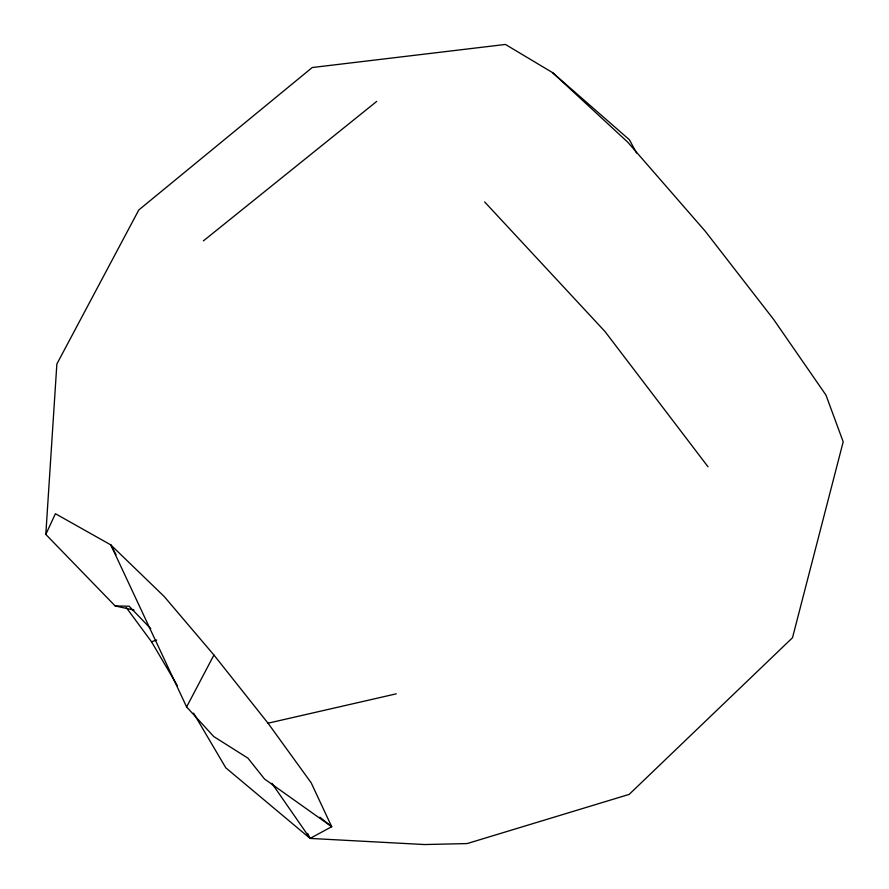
<?xml version="1.0" encoding="UTF-8"?>
<svg xmlns="http://www.w3.org/2000/svg" width="889" height="889" viewBox="0 0 889 889"><rect width="100%" height="100%" fill="white"/><g stroke="black" fill="none" stroke-linecap="round" stroke-linejoin="round"><path stroke-width="1.33" d="M134.028 610.076L115.148 605.942L45.806 534.411L56.863 364.001L138.795 209.971L312.228 67.531L505.419 44.45L552.525 72.598L629.445 139.795L636.58 153.075M45.806 534.411L55.407 513.709L110.792 544.89L164.154 596.463L213.927 655.026L268.022 723.202L311.15 782.764L331.697 826.703L310.094 838.416L225.795 767.818L193.569 713.122M319.84 817.202L331.697 826.703L264.511 778.997L247.92 758.139L213.771 736.559L186.612 706.944L213.927 655.026M203.403 240.875L376.714 101.413M126.227 607.498L151.53 641.791L156.664 640.002M268.022 723.202L396.283 693.831M115.148 605.942L129.149 606.231L150.741 628.656M271.878 783.276L310.094 838.416L424.598 844.55L467.181 843.561L629.179 794.388L792.499 637.735L843.194 441.811L825.959 395.083L773.552 319.318L705.266 231.251L627.79 142.218L552.525 72.598M484.638 201.925L604.998 331.519L708.011 466.769M151.53 641.791L177.444 685.786M116.048 554.68L110.792 544.89L186.612 706.944M307.616 833.46L310.094 838.416"/></g></svg>
